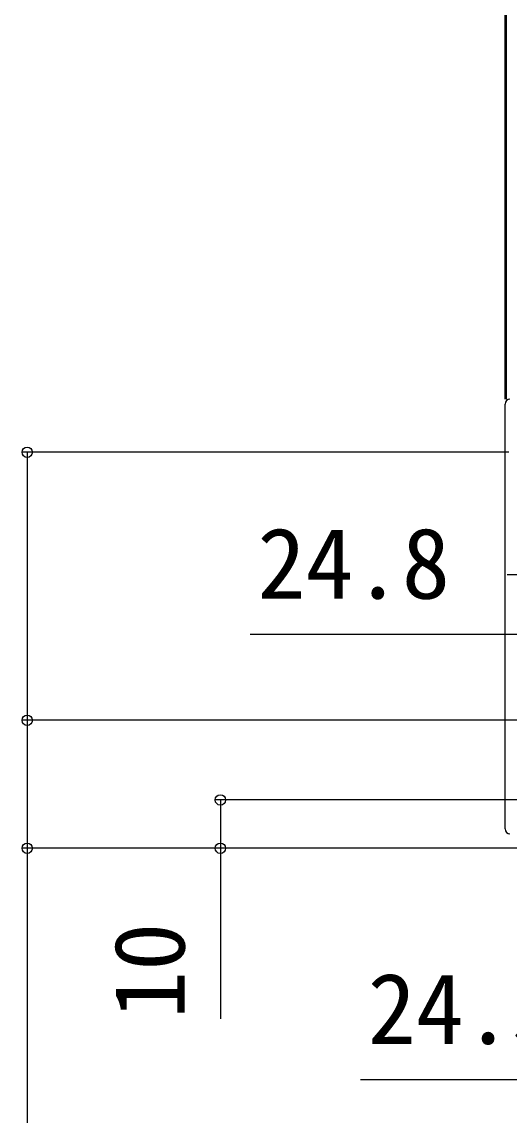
# Model space of a CAD drawing. Units: millimetres, scale not verified. Extents: x -875 to 875, y -1304 to 1297.
# Drawn here: x -664.1 to -563, y 741.9 to 969.9 of the extents above; entities that cross this region are included whole.
import ezdxf
from ezdxf.enums import TextEntityAlignment as Align

# ---------------------------------------------------------------- set-up
doc = ezdxf.new("R2010")
doc.units = ezdxf.units.MM
doc.header["$LTSCALE"] = 8
for name, color, linetype in [('0-2_YKK_11', 7, 'Continuous'), ('0-3_YKK_12', 2, 'Continuous'), ('0-5_YKK_D', 6, 'Continuous')]:
    doc.layers.add(name, color=color, linetype=linetype)
doc.styles.add('ＭＳ ゴシック', font='')
doc.styles.get('ＭＳ ゴシック').set_extended_font_data('MS Gothic')

msp = doc.modelspace()

# ---------------------------------------------------------------- linework, layer by layer
at = {"layer": '0-2_YKK_11'}
msp.add_line((-564.013, 802.805), (-564.013, 890.805), dxfattribs=at)
for centre, start, end in [((-563.013, 890.805), 90.00001, 179.99999), ((-563.013, 802.805), 180.00001, 269.99999)]:
    msp.add_arc(centre, 1, start, end, dxfattribs=at)
at = {"layer": '0-3_YKK_12'}
msp.add_line((-563.613, 855.505), (-548.313, 855.505), dxfattribs=at)
at = {"layer": '0-5_YKK_D'}
for p, q in [((-563.734, 891.805), (-563.734, 1086.8)), ((-564.013, 891.805), (-564.013, 1046.8)), ((-563.263, 880.805), (-664, 880.805)), ((-663, 880.805), (-663, 825.3)), ((-558.313, 825.3), (-664, 825.3)), ((-558.313, 825.3), (-664, 825.3)), ((-530.613, 808.8), (-624, 808.8)), ((-537.813, 798.8), (-664, 798.8)), ((-537.813, 798.8), (-624, 798.8))]:
    msp.add_line(p, q, dxfattribs=at)
for points in [[(-512.813, 843.1), (-537.613, 843.1), (-616.848, 843.1)], [(-663, 825.3), (-663, 798.8), (-663, 741.909)], [(-623, 808.8), (-623, 798.8), (-623, 763.5)], [(-512.813, 750.875), (-537.113, 750.875), (-594.004, 750.875)]]:
    msp.add_lwpolyline(points, dxfattribs=at)
for centre in [(-663, 880.805), (-663, 825.3), (-663, 825.3), (-623, 808.8), (-663, 798.8), (-623, 798.8)]:
    msp.add_circle(centre, 1.075, dxfattribs=at)

# ---------------------------------------------------------------- texts
at = {"layer": '0-5_YKK_D', "style": 'ＭＳ ゴシック'}
for s, p in [('24.8', (-615.325, 846.1)), ('24.3', (-592.482, 753.875))]:
    msp.add_text(s, height=14.66, dxfattribs=at).set_placement(p, align=Align.BOTTOM_LEFT)
msp.add_text('10', height=14.66, rotation=90, dxfattribs=at).set_placement((-626, 763.432), align=Align.BOTTOM_LEFT)

doc.saveas('drawing.dxf')
